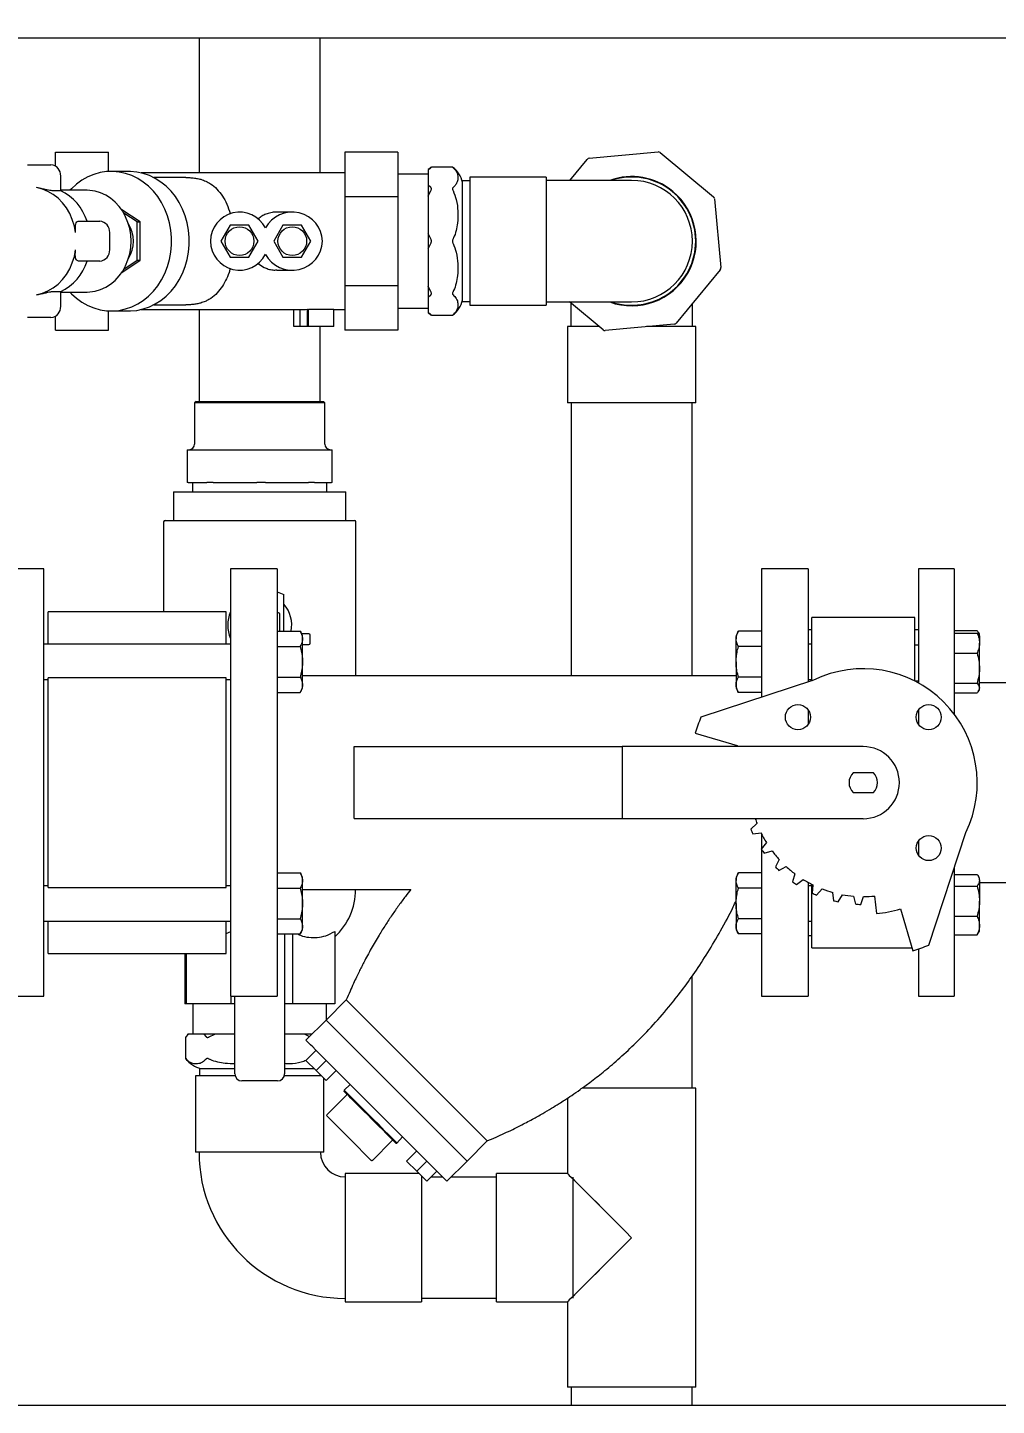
# Model space of a CAD drawing. Extents: x -6836 to 13740, y -142 to 3166.
# Drawn here: x 1508.64 to 1525.23, y 2934.23 to 2957.81 of the extents above; entities that cross this region are included whole.
import ezdxf
from ezdxf import colors
from ezdxf.entities.mleader import LeaderData, LeaderLine
from ezdxf.math import Vec2, Vec3

# ---------------------------------------------------------------- set-up
doc = ezdxf.new("R2010")
doc.units = 0
doc.header["$LTSCALE"] = 18
doc.header["$MEASUREMENT"] = 0
doc.layers.add('G-ANNO-TEXT', color=70, linetype='Continuous', lineweight=0)
doc.layers.add('P-EQMT-N', color=3, linetype='Continuous')
doc.styles.add('Arial', font='arial.ttf')

# ---------------------------------------------------------------- blocks, each defined once
blk = doc.blocks.new('A$C472C50F8')
at = {"linetype": 'Continuous', "lineweight": 0}
for p, q in [((68.363, 53.625), (31.219, 53.625)), ((50.58, 53.625), (50.58, 51.322)), ((52.652, 51.322), (52.652, 53.625)), ((48.118, 51.439), (48.118, 51.674)), ((48.118, 51.674), (49.029, 51.674)), ((49.029, 51.345), (49.029, 51.674)), ((53.982, 51.674), (53.071, 51.674)), ((53.071, 51.674), (53.071, 50.913)), ((53.982, 51.674), (53.982, 50.913)), ((57.255, 51.57), (58.436, 51.68)), ((58.471, 51.669), (59.384, 50.912)), ((47.642, 51.46), (47.895, 51.46)), ((47.895, 51.46), (48.041, 51.46)), ((54.502, 51.373), (54.545, 51.412)), ((54.917, 51.42), (54.556, 51.42)), ((56.923, 51.191), (57.222, 51.552)), ((48.21, 51.015), (48.21, 51.265)), ((49.377, 51.346), (49.075, 51.346)), ((53.071, 51.322), (49.585, 51.322)), ((50.349, 51.241), (49.801, 51.241)), ((54.502, 51.297), (53.982, 51.297)), ((54.502, 51.373), (54.502, 51.108)), ((55.214, 51.184), (55.087, 51.184)), ((55.087, 50.152), (55.087, 51.184)), ((56.52, 51.249), (55.214, 51.249)), ((55.214, 51.249), (55.214, 49.054)), ((56.52, 51.249), (56.52, 49.054)), ((57.983, 51.191), (56.52, 51.191)), ((48.21, 51.015), (48.064, 51.015)), ((48.66, 51.022), (48.21, 51.022)), ((54.545, 51.069), (54.502, 51.108)), ((54.502, 51.108), (54.502, 50.922)), ((54.502, 50.922), (54.545, 51.017)), ((53.982, 50.913), (53.071, 50.913)), ((53.071, 50.913), (53.071, 49.39)), ((53.982, 50.913), (53.982, 49.39)), ((54.502, 50.922), (54.502, 50.283)), ((59.401, 50.879), (59.511, 49.699)), ((48.516, 50.493), (48.733, 50.493)), ((48.733, 50.493), (48.879, 50.493)), ((49.567, 50.48), (49.254, 50.688)), ((49.518, 50.48), (49.288, 50.632)), ((49.518, 49.824), (49.518, 50.48)), ((49.518, 50.48), (49.567, 50.48)), ((49.567, 49.824), (49.567, 50.48)), ((52.173, 50.649), (51.909, 50.649)), ((49.048, 50.005), (49.048, 50.298)), ((51.112, 50.427), (50.953, 50.152)), ((51.43, 50.427), (51.112, 50.427)), ((51.59, 50.152), (51.43, 50.427)), ((52.014, 50.427), (51.855, 50.152)), ((52.332, 50.427), (52.014, 50.427)), ((52.491, 50.152), (52.332, 50.427)), ((54.545, 50.189), (54.502, 50.283)), ((54.502, 50.283), (54.502, 50.02)), ((50.953, 50.152), (51.112, 49.876)), ((51.43, 49.876), (51.59, 50.152)), ((51.855, 50.152), (52.014, 49.876)), ((52.332, 49.876), (52.491, 50.152)), ((54.502, 50.02), (54.545, 50.114)), ((54.502, 50.02), (54.502, 49.381)), ((55.087, 49.12), (55.087, 50.152)), ((48.733, 49.81), (48.516, 49.81)), ((48.879, 49.81), (48.733, 49.81)), ((49.254, 49.615), (49.567, 49.824)), ((49.288, 49.671), (49.518, 49.824)), ((49.518, 49.824), (49.567, 49.824)), ((51.112, 49.876), (51.43, 49.876)), ((52.014, 49.876), (52.332, 49.876)), ((51.909, 49.654), (52.173, 49.654)), ((59.5, 49.663), (58.743, 48.751)), ((48.064, 49.288), (48.21, 49.288)), ((48.21, 49.038), (48.21, 49.288)), ((53.982, 49.39), (53.071, 49.39)), ((53.071, 49.39), (53.071, 48.629)), ((53.982, 49.39), (53.982, 48.629)), ((54.545, 49.287), (54.502, 49.381)), ((54.502, 49.381), (54.502, 49.195)), ((48.21, 49.281), (48.66, 49.281)), ((49.801, 49.062), (50.349, 49.062)), ((54.502, 49.195), (54.545, 49.234)), ((54.502, 49.195), (54.502, 48.93)), ((55.087, 49.12), (55.214, 49.12)), ((55.214, 49.054), (56.52, 49.054)), ((56.52, 49.112), (57.983, 49.112)), ((57.495, 48.634), (56.919, 49.112)), ((56.943, 49.092), (56.943, 48.689)), ((59.023, 48.689), (59.023, 49.088)), ((47.895, 48.843), (47.642, 48.843)), ((48.041, 48.843), (47.895, 48.843)), ((48.118, 48.629), (48.118, 48.864)), ((49.029, 48.629), (49.029, 48.958)), ((49.075, 48.957), (49.377, 48.957)), ((49.585, 48.982), (52.198, 48.982)), ((50.58, 48.982), (50.58, 47.41)), ((52.198, 48.689), (52.198, 48.982)), ((52.307, 48.689), (52.307, 48.983)), ((52.433, 48.689), (52.433, 48.986)), ((52.882, 48.983), (52.452, 48.983)), ((52.452, 48.689), (52.452, 48.983)), ((52.882, 48.689), (52.882, 48.983)), ((52.882, 48.982), (53.071, 48.982)), ((53.982, 49.006), (54.502, 49.006)), ((54.545, 48.891), (54.502, 48.93)), ((54.502, 48.93), (54.502, 48.923)), ((54.556, 48.884), (54.917, 48.884)), ((48.118, 48.629), (49.029, 48.629)), ((52.307, 48.689), (52.198, 48.689)), ((52.433, 48.689), (52.307, 48.689)), ((52.452, 48.689), (52.433, 48.689)), ((52.882, 48.689), (52.452, 48.689)), ((52.652, 47.41), (52.652, 48.689)), ((53.982, 48.629), (53.071, 48.629)), ((56.886, 48.689), (56.886, 47.383)), ((57.429, 48.689), (56.886, 48.689)), ((58.71, 48.734), (57.53, 48.623)), ((59.08, 48.689), (58.235, 48.689)), ((59.08, 47.383), (59.08, 48.689)), ((50.526, 47.41), (50.501, 47.386)), ((50.526, 47.41), (52.707, 47.41)), ((52.731, 47.386), (52.707, 47.41)), ((50.501, 47.386), (50.501, 46.679)), ((52.731, 47.386), (50.501, 47.386)), ((52.731, 46.679), (52.731, 47.386)), ((59.08, 47.383), (56.886, 47.383)), ((56.947, 47.383), (56.947, 42.712)), ((59.019, 42.712), (59.019, 47.383)), ((50.373, 46.581), (50.373, 46.019)), ((50.373, 46.581), (50.389, 46.581)), ((50.389, 46.581), (50.414, 46.581)), ((50.414, 46.581), (50.687, 46.581)), ((50.687, 46.581), (50.711, 46.581)), ((50.711, 46.581), (50.819, 46.581)), ((50.819, 46.581), (50.876, 46.581)), ((50.876, 46.581), (51.51, 46.581)), ((51.51, 46.581), (51.566, 46.581)), ((51.566, 46.581), (51.716, 46.581)), ((51.716, 46.581), (51.771, 46.581)), ((51.771, 46.581), (52.395, 46.581)), ((52.395, 46.581), (52.451, 46.581)), ((52.451, 46.581), (52.554, 46.581)), ((52.554, 46.581), (52.576, 46.581)), ((52.576, 46.581), (52.824, 46.581)), ((52.824, 46.581), (52.846, 46.581)), ((52.846, 46.581), (52.859, 46.581)), ((52.859, 46.019), (52.859, 46.581)), ((50.389, 46.019), (50.373, 46.019)), ((50.389, 46.019), (50.711, 46.019)), ((50.468, 46.019), (50.468, 45.861)), ((50.819, 46.019), (50.711, 46.019)), ((50.819, 46.019), (51.566, 46.019)), ((51.716, 46.019), (51.566, 46.019)), ((51.716, 46.019), (52.451, 46.019)), ((52.554, 46.019), (52.451, 46.019)), ((52.554, 46.019), (52.846, 46.019)), ((52.764, 45.861), (52.764, 46.019)), ((52.859, 46.019), (52.846, 46.019)), ((50.142, 45.861), (50.142, 45.373)), ((50.142, 45.861), (50.146, 45.861)), ((50.146, 45.861), (50.508, 45.861)), ((50.508, 45.861), (50.87, 45.861)), ((50.87, 45.861), (50.891, 45.861)), ((50.891, 45.861), (51.616, 45.861)), ((51.616, 45.861), (52.341, 45.861)), ((52.341, 45.861), (52.362, 45.861)), ((52.362, 45.861), (52.724, 45.861)), ((52.724, 45.861), (53.087, 45.861)), ((53.087, 45.861), (53.09, 45.861)), ((53.09, 45.373), (53.09, 45.861)), ((49.971, 45.349), (49.971, 43.809)), ((49.995, 45.373), (53.237, 45.373)), ((53.261, 42.712), (53.261, 45.349)), ((47.919, 44.541), (47.309, 44.541)), ((47.919, 37.228), (47.919, 44.541)), ((51.916, 44.541), (51.117, 44.541)), ((51.117, 44.541), (51.117, 37.228)), ((51.916, 44.541), (51.916, 37.228)), ((61.003, 44.541), (60.204, 44.541)), ((60.204, 44.541), (60.204, 42.346)), ((61.003, 44.541), (61.003, 42.608)), ((63.504, 44.541), (62.895, 44.541)), ((62.895, 44.541), (62.895, 43.47)), ((63.504, 44.541), (63.504, 43.47)), ((51.916, 44.149), (52.031, 44.102)), ((52.031, 43.475), (52.031, 44.102)), ((51.044, 43.809), (47.992, 43.809)), ((47.992, 43.257), (47.992, 43.809)), ((51.044, 43.257), (51.044, 43.809)), ((51.959, 43.777), (51.916, 43.802)), ((51.959, 43.475), (51.959, 43.777)), ((62.831, 43.71), (61.067, 43.71)), ((61.067, 42.623), (61.067, 43.71)), ((62.831, 42.623), (62.831, 43.71)), ((51.916, 43.475), (52.309, 43.475)), ((52.349, 43.405), (52.309, 43.475)), ((52.458, 43.431), (52.334, 43.431)), ((52.349, 43.344), (52.349, 43.405)), ((52.482, 43.273), (52.482, 43.407)), ((59.811, 43.475), (59.771, 43.405)), ((59.771, 43.405), (59.771, 43.344)), ((60.204, 43.475), (59.811, 43.475)), ((61.067, 43.501), (61.003, 43.501)), ((62.895, 43.501), (62.831, 43.501)), ((62.895, 43.47), (62.895, 42.59)), ((63.504, 43.489), (63.897, 43.489)), ((63.504, 43.47), (63.504, 42.061)), ((63.504, 43.445), (63.897, 43.445)), ((63.937, 43.424), (63.915, 43.461)), ((63.937, 43.386), (63.923, 43.41)), ((63.937, 43.389), (63.937, 43.424)), ((51.117, 43.257), (47.919, 43.257)), ((51.916, 43.214), (52.309, 43.214)), ((52.349, 42.953), (52.349, 43.344)), ((52.349, 43.248), (52.458, 43.248)), ((59.771, 42.953), (59.771, 43.344)), ((60.204, 43.214), (59.811, 43.214)), ((61.067, 43.257), (61.003, 43.257)), ((62.895, 43.238), (62.831, 43.238)), ((63.937, 43.389), (63.937, 43.385)), ((63.937, 43.389), (63.937, 43.386)), ((63.937, 43.386), (63.937, 43.272)), ((63.937, 42.842), (63.937, 43.272)), ((52.349, 42.561), (52.349, 42.953)), ((59.771, 42.953), (59.771, 42.561)), ((63.504, 43.098), (63.897, 43.098)), ((51.916, 42.691), (52.309, 42.691)), ((59.771, 42.712), (52.349, 42.712)), ((60.204, 42.691), (59.811, 42.691)), ((63.937, 42.504), (63.937, 42.842)), ((47.919, 42.648), (47.992, 42.648)), ((51.044, 42.678), (47.992, 42.678)), ((47.992, 39.09), (47.992, 42.678)), ((51.044, 39.09), (51.044, 42.678)), ((51.044, 42.648), (51.117, 42.648)), ((52.309, 42.43), (52.349, 42.5)), ((52.349, 42.5), (52.349, 42.561)), ((61.098, 42.639), (59.169, 42.007)), ((59.771, 42.561), (59.771, 42.5)), ((59.771, 42.5), (59.811, 42.43)), ((61.003, 42.648), (61.067, 42.648)), ((62.831, 42.629), (62.895, 42.629)), ((63.504, 42.587), (63.897, 42.587)), ((63.923, 42.457), (63.937, 42.481)), ((64.592, 42.591), (63.937, 42.591)), ((63.937, 42.481), (63.937, 42.504)), ((51.916, 42.43), (52.309, 42.43)), ((60.204, 42.43), (59.811, 42.43)), ((63.504, 42.422), (63.897, 42.422)), ((61.003, 42.129), (61.003, 41.88)), ((62.895, 42.129), (62.895, 41.88)), ((59.073, 41.73), (59.788, 41.52)), ((59.788, 41.52), (59.783, 41.501)), ((53.231, 40.268), (53.231, 41.501)), ((53.231, 41.501), (57.823, 41.501)), ((57.823, 41.501), (57.823, 40.884)), ((61.949, 41.501), (57.823, 41.501)), ((62.123, 41.055), (61.775, 41.055)), ((57.823, 40.884), (57.823, 40.268)), ((61.775, 40.714), (62.123, 40.714)), ((53.231, 40.268), (57.823, 40.268)), ((57.823, 40.268), (61.949, 40.268)), ((60.129, 40.184), (60.022, 40.09)), ((60.057, 40.011), (60.198, 40.026)), ((60.29, 39.859), (60.203, 39.747)), ((60.204, 40.014), (60.204, 37.228)), ((62.895, 39.889), (62.895, 39.639)), ((63.072, 38.104), (63.703, 40.033)), ((60.251, 39.676), (60.387, 39.717)), ((60.509, 39.57), (60.443, 39.443)), ((60.504, 39.383), (60.63, 39.448)), ((63.504, 39.424), (63.504, 37.228)), ((51.916, 39.338), (52.309, 39.338)), ((52.349, 39.268), (52.309, 39.338)), ((52.349, 39.208), (52.349, 39.268)), ((52.349, 38.816), (52.349, 39.208)), ((59.811, 39.338), (59.771, 39.268)), ((59.771, 39.268), (59.771, 39.208)), ((59.771, 38.816), (59.771, 39.208)), ((60.204, 39.338), (59.811, 39.338)), ((60.777, 39.326), (60.736, 39.189)), ((60.807, 39.141), (60.919, 39.229)), ((61.003, 39.179), (61.003, 37.228)), ((63.504, 39.315), (63.897, 39.315)), ((63.937, 39.25), (63.915, 39.287)), ((63.937, 39.215), (63.937, 39.25)), ((63.937, 39.215), (63.937, 38.856)), ((63.937, 39.178), (64.592, 39.178)), ((47.992, 39.121), (47.919, 39.121)), ((47.992, 39.09), (51.044, 39.09)), ((51.117, 39.121), (51.044, 39.121)), ((51.916, 39.077), (52.309, 39.077)), ((52.349, 39.056), (54.201, 39.056)), ((60.204, 39.077), (59.811, 39.077)), ((61.067, 39.121), (61.003, 39.121)), ((61.067, 38.059), (61.067, 39.145)), ((61.086, 39.136), (61.071, 38.994)), ((61.149, 38.96), (61.243, 39.066)), ((61.424, 39.006), (61.436, 38.864)), ((61.519, 38.845), (61.592, 38.967)), ((61.781, 38.942), (61.818, 38.804)), ((61.904, 38.801), (61.953, 38.934)), ((62.143, 38.944), (62.174, 38.643)), ((63.504, 39.115), (63.897, 39.115)), ((52.349, 38.424), (52.349, 38.816)), ((59.771, 38.816), (59.771, 38.424)), ((62.585, 38.724), (62.795, 38.008)), ((63.937, 38.438), (63.937, 38.856)), ((47.919, 38.511), (51.117, 38.511)), ((47.992, 37.959), (47.992, 38.511)), ((51.044, 37.959), (51.044, 38.511)), ((51.916, 38.555), (52.309, 38.555)), ((60.204, 38.555), (59.811, 38.555)), ((61.003, 38.511), (61.067, 38.511)), ((63.504, 38.597), (63.897, 38.597)), ((51.044, 38.303), (51.123, 38.339)), ((51.916, 38.294), (52.309, 38.294)), ((52.043, 38.294), (52.043, 35.901)), ((52.175, 38.294), (52.175, 37.097)), ((52.309, 38.294), (52.349, 38.364)), ((52.349, 38.364), (52.349, 38.424)), ((52.9, 38.339), (52.9, 37.097)), ((59.771, 38.424), (59.771, 38.364)), ((59.771, 38.364), (59.811, 38.294)), ((60.204, 38.294), (59.811, 38.294)), ((61.003, 38.267), (61.067, 38.267)), ((63.504, 38.279), (63.897, 38.279)), ((63.897, 38.279), (63.915, 38.308)), ((63.915, 38.307), (63.937, 38.345)), ((63.937, 38.345), (63.937, 38.438)), ((61.067, 38.059), (62.78, 38.059)), ((62.895, 38.039), (62.895, 37.228)), ((47.992, 37.959), (51.044, 37.959)), ((50.332, 37.959), (50.332, 37.097)), ((50.359, 37.959), (50.359, 37.097)), ((59.019, 35.656), (59.019, 37.574)), ((47.309, 37.228), (47.919, 37.228)), ((50.359, 37.097), (50.332, 37.097)), ((51.123, 37.097), (50.359, 37.097)), ((50.471, 37.097), (50.471, 36.577)), ((51.117, 37.228), (51.916, 37.228)), ((51.123, 37.228), (51.123, 37.097)), ((51.19, 37.097), (51.123, 37.097)), ((51.19, 35.901), (51.19, 37.228)), ((52.175, 37.097), (52.043, 37.097)), ((52.9, 37.097), (52.175, 37.097)), ((52.752, 36.821), (53.097, 37.165)), ((52.762, 36.83), (52.762, 37.097)), ((60.204, 37.228), (61.003, 37.228)), ((62.895, 37.228), (63.504, 37.228)), ((52.408, 36.476), (52.752, 36.821)), ((55.248, 35.014), (53.359, 36.903)), ((53.359, 36.903), (55.248, 35.014)), ((50.356, 36.535), (50.395, 36.577)), ((50.395, 36.577), (50.388, 36.577)), ((50.659, 36.577), (50.395, 36.577)), ((50.659, 36.577), (50.698, 36.535)), ((50.846, 36.577), (50.659, 36.577)), ((50.751, 36.535), (50.846, 36.577)), ((51.19, 36.577), (50.846, 36.577)), ((52.387, 36.577), (52.043, 36.577)), ((52.387, 36.577), (52.471, 36.539)), ((52.509, 36.577), (52.387, 36.577)), ((54.903, 34.67), (53.014, 36.559)), ((54.903, 34.67), (53.014, 36.559)), ((50.348, 36.524), (50.348, 36.162)), ((52.408, 36.131), (52.58, 36.304)), ((52.58, 35.959), (52.408, 36.131)), ((52.58, 35.959), (52.752, 36.131)), ((54.559, 34.325), (52.67, 36.214)), ((50.519, 35.865), (50.519, 34.559)), ((51.195, 35.865), (50.519, 35.865)), ((50.584, 35.992), (50.584, 35.865)), ((50.584, 35.992), (51.19, 35.992)), ((52.673, 35.865), (52.037, 35.865)), ((52.043, 35.992), (52.547, 35.992)), ((52.752, 35.787), (52.58, 35.959)), ((52.648, 35.865), (52.648, 35.891)), ((52.752, 35.787), (52.925, 35.959)), ((51.921, 35.779), (51.311, 35.779)), ((52.714, 34.559), (52.714, 35.825)), ((53.061, 35.622), (53.06, 35.602)), ((53.167, 35.717), (53.061, 35.622)), ((57.983, 35.656), (57.134, 35.656)), ((59.08, 35.656), (57.983, 35.656)), ((59.08, 30.537), (59.08, 35.656)), ((53.103, 35.538), (52.765, 35.201)), ((56.886, 35.485), (56.886, 34.194)), ((53.163, 34.782), (52.765, 35.18)), ((53.524, 34.42), (53.163, 34.782)), ((53.545, 34.42), (53.883, 34.758)), ((53.947, 34.715), (53.966, 34.716)), ((53.966, 34.716), (54.061, 34.822)), ((55.165, 34.408), (55.51, 34.752)), ((52.714, 34.559), (50.519, 34.559)), ((54.131, 34.408), (54.303, 34.58)), ((54.303, 34.235), (54.131, 34.408)), ((54.303, 34.235), (54.476, 34.408)), ((54.476, 34.063), (54.303, 34.235)), ((54.476, 34.063), (54.648, 34.235)), ((54.821, 34.063), (55.165, 34.408)), ((54.345, 34.194), (53.079, 34.194)), ((53.079, 34.194), (53.079, 31.999)), ((54.385, 34.154), (54.385, 31.999)), ((54.406, 34.132), (54.385, 34.132)), ((54.751, 34.132), (54.545, 34.132)), ((55.672, 34.132), (54.89, 34.132)), ((56.886, 34.194), (55.672, 34.194)), ((55.672, 31.999), (55.672, 34.194)), ((56.947, 34.132), (56.943, 34.136)), ((56.979, 34.132), (56.979, 33.829)), ((56.979, 33.829), (56.979, 32.061)), ((53.079, 31.999), (54.385, 31.999)), ((54.385, 32.061), (55.672, 32.061)), ((55.672, 31.999), (56.886, 31.999)), ((56.886, 31.999), (56.886, 30.537)), ((56.943, 32.057), (56.947, 32.061)), ((57.983, 30.537), (56.886, 30.537)), ((56.947, 30.537), (56.947, 30.225)), ((59.08, 30.537), (57.983, 30.537)), ((59.019, 30.225), (59.019, 30.537)), ((67.275, 30.225), (8.288, 30.225))]:
    blk.add_line(p, q, dxfattribs=at)
at = {"linetype": 'Continuous', "lineweight": 0, "flags": 128}
for points in [[(48.366, 49.281), (48.394, 49.253), (48.48, 49.174), (48.573, 49.107), (48.672, 49.051), (48.776, 49.008), (48.883, 48.978), (48.992, 48.961), (49.102, 48.958), (49.212, 48.968), (49.32, 48.991), (49.426, 49.028), (49.527, 49.078), (49.623, 49.139), (49.713, 49.212), (49.796, 49.296), (49.871, 49.389), (49.937, 49.491), (49.993, 49.601), (50.038, 49.717), (50.073, 49.837), (50.096, 49.962), (50.108, 50.088), (50.108, 50.215), (50.096, 50.342), (50.073, 50.466), (50.038, 50.587), (49.993, 50.702), (49.937, 50.812), (49.871, 50.914), (49.796, 51.007), (49.713, 51.091), (49.623, 51.164), (49.527, 51.226), (49.426, 51.275), (49.32, 51.312), (49.212, 51.335), (49.102, 51.346), (48.992, 51.342), (48.883, 51.325), (48.776, 51.295), (48.672, 51.252), (48.573, 51.196), (48.48, 51.129), (48.394, 51.05), (48.366, 51.022)], [(49.377, 48.957), (49.404, 48.958), (49.514, 48.968), (49.622, 48.991), (49.728, 49.028), (49.829, 49.078), (49.926, 49.139), (50.016, 49.212), (50.099, 49.296), (50.173, 49.389), (50.239, 49.491), (50.295, 49.601), (50.34, 49.717), (50.375, 49.837), (50.398, 49.962), (50.41, 50.088), (50.41, 50.215), (50.398, 50.342), (50.375, 50.466), (50.34, 50.587), (50.295, 50.702), (50.239, 50.812), (50.173, 50.914), (50.099, 51.007), (50.016, 51.091), (49.926, 51.164), (49.829, 51.226), (49.728, 51.275), (49.622, 51.312), (49.514, 51.335), (49.404, 51.346), (49.377, 51.346)], [(48.465, 50.298), (48.443, 50.411), (48.408, 50.521), (48.363, 50.625), (48.306, 50.721), (48.239, 50.808), (48.164, 50.885), (48.08, 50.951), (47.99, 51.004), (47.896, 51.043), (47.797, 51.069)], [(48.66, 49.281), (48.708, 49.283), (48.801, 49.297), (48.893, 49.324), (48.981, 49.364), (49.064, 49.417), (49.141, 49.481), (49.21, 49.556), (49.27, 49.64), (49.321, 49.732), (49.361, 49.831), (49.39, 49.935), (49.408, 50.043), (49.414, 50.152), (49.408, 50.261), (49.39, 50.368), (49.361, 50.472), (49.321, 50.571), (49.27, 50.663), (49.21, 50.747), (49.141, 50.822), (49.064, 50.886), (48.981, 50.939), (48.893, 50.979), (48.801, 51.006), (48.708, 51.02), (48.66, 51.022)], [(47.797, 49.235), (47.896, 49.26), (47.99, 49.3), (48.08, 49.353), (48.164, 49.418), (48.239, 49.495), (48.306, 49.582), (48.363, 49.679), (48.408, 49.782), (48.443, 49.892), (48.465, 50.005)], [(53.359, 36.903), (53.308, 36.955), (53.259, 37.004), (53.213, 37.049), (53.174, 37.089), (53.141, 37.121), (53.117, 37.146), (53.102, 37.16), (53.097, 37.165)], [(53.097, 37.165), (53.102, 37.16), (53.117, 37.146), (53.141, 37.121), (53.174, 37.089), (53.213, 37.049), (53.259, 37.004), (53.308, 36.955), (53.359, 36.903)], [(53.097, 37.165), (53.097, 37.165)], [(53.014, 36.559), (52.963, 36.61), (52.914, 36.659), (52.869, 36.704), (52.829, 36.744), (52.796, 36.777), (52.772, 36.801), (52.757, 36.816), (52.752, 36.821)], [(53.014, 36.559), (52.963, 36.61), (52.914, 36.659), (52.869, 36.704), (52.829, 36.744), (52.796, 36.777), (52.772, 36.801), (52.757, 36.816), (52.752, 36.821)], [(52.67, 36.214), (52.618, 36.265), (52.569, 36.314), (52.524, 36.36), (52.484, 36.399), (52.452, 36.432), (52.427, 36.456), (52.413, 36.471), (52.408, 36.476)], [(53.061, 35.622), (53.063, 35.619), (53.075, 35.608), (53.095, 35.587), (53.125, 35.557), (53.163, 35.519), (53.209, 35.473), (53.261, 35.421), (53.318, 35.364), (53.38, 35.302), (53.444, 35.238), (53.51, 35.172), (53.576, 35.106), (53.641, 35.042), (53.703, 34.98), (53.76, 34.922), (53.813, 34.869), (53.859, 34.823), (53.898, 34.784), (53.929, 34.753), (53.951, 34.732), (53.963, 34.719), (53.966, 34.716)], [(53.532, 35.129), (53.466, 35.196), (53.4, 35.261), (53.337, 35.324), (53.278, 35.384), (53.223, 35.438), (53.175, 35.486), (53.134, 35.527), (53.102, 35.56), (53.078, 35.583), (53.064, 35.598), (53.06, 35.602)], [(53.947, 34.715), (53.947, 34.715), (53.941, 34.721), (53.926, 34.736), (53.901, 34.761), (53.867, 34.794), (53.825, 34.836), (53.776, 34.885), (53.721, 34.94), (53.661, 35), (53.598, 35.064), (53.532, 35.129)], [(55.51, 34.752), (55.505, 34.758), (55.49, 34.772), (55.466, 34.797), (55.433, 34.829), (55.394, 34.869), (55.348, 34.914), (55.299, 34.963), (55.248, 35.014)], [(55.248, 35.014), (55.299, 34.963), (55.348, 34.914), (55.394, 34.869), (55.433, 34.829), (55.466, 34.797), (55.49, 34.772), (55.505, 34.758), (55.51, 34.752)], [(55.165, 34.408), (55.16, 34.413), (55.145, 34.428), (55.121, 34.452), (55.089, 34.484), (55.049, 34.524), (55.004, 34.569), (54.954, 34.619), (54.903, 34.67)], [(55.165, 34.408), (55.16, 34.413), (55.145, 34.428), (55.121, 34.452), (55.089, 34.484), (55.049, 34.524), (55.004, 34.569), (54.954, 34.619), (54.903, 34.67)], [(55.51, 34.752), (55.51, 34.752)], [(54.821, 34.063), (54.816, 34.068), (54.801, 34.083), (54.776, 34.107), (54.744, 34.14), (54.704, 34.179), (54.659, 34.225), (54.61, 34.274), (54.559, 34.325)], [(56.886, 34.194), (56.887, 34.193), (56.897, 34.183), (56.916, 34.163), (56.946, 34.133), (56.985, 34.095), (57.033, 34.047), (57.089, 33.99), (57.154, 33.926), (57.226, 33.854), (57.305, 33.775), (57.39, 33.69), (57.48, 33.599), (57.575, 33.504), (57.674, 33.406), (57.775, 33.304), (57.879, 33.201), (57.983, 33.096)], [(57.983, 33.096), (57.881, 33.198), (57.78, 33.299), (57.681, 33.398), (57.585, 33.494), (57.493, 33.587), (57.405, 33.674), (57.323, 33.756), (57.248, 33.832), (57.179, 33.9), (57.118, 33.961), (57.066, 34.014), (57.022, 34.057), (56.988, 34.092), (56.979, 34.101)], [(57.983, 33.096), (57.879, 32.992), (57.775, 32.889), (57.674, 32.787), (57.575, 32.689), (57.48, 32.594), (57.39, 32.503), (57.305, 32.418), (57.226, 32.339), (57.154, 32.267), (57.089, 32.203), (57.033, 32.146), (56.985, 32.098), (56.946, 32.059), (56.916, 32.03), (56.897, 32.01), (56.887, 32), (56.886, 31.999)], [(56.979, 32.092), (56.988, 32.101), (57.022, 32.136), (57.066, 32.179), (57.118, 32.232), (57.179, 32.293), (57.248, 32.361), (57.323, 32.437), (57.405, 32.519), (57.493, 32.606), (57.585, 32.699), (57.681, 32.795), (57.78, 32.894), (57.881, 32.995), (57.983, 33.096)]]:
    blk.add_lwpolyline(points, dxfattribs=at)
at = {"linetype": 'Continuous', "lineweight": 0}
for centre, radius in [((51.271, 50.152), 0.246), ((52.173, 50.152), 0.246), ((60.829, 42.005), 0.214), ((63.069, 42.005), 0.214), ((63.069, 39.764), 0.214)]:
    blk.add_circle(centre, radius, dxfattribs=at)
for centre, radius, start, end in [((58.44, 51.631), 0.0487, 50.3287, 95.3287), ((48.027, 51.278), 0.183, 356.1882, 85.5979), ((54.717, 51.145), 0.319, 120.317, 132.3105), ((54.664, 51.068), 0.433, 12.1719, 54.1898), ((57.26, 51.521), 0.0488, 95.3287, 140.3287), ((57.983, 50.152), 1.106, 50.3287, 109.8683), ((57.983, 50.152), 1.097, 0, 108.634), ((57.983, 50.152), 1.04, 270, 90), ((57.983, 50.152), 1.04, 0, 90), ((47.827, 50.227), 0.876, 17.6709, 64.116), ((57.983, 50.152), 1.106, 250.1317, 50.3287), ((59.352, 50.875), 0.0488, 5.3287, 50.3287), ((48.865, 50.31), 0.183, 356.1894, 85.5973), ((51.271, 50.152), 0.497, 26.9815, 333.0185), ((48.9, 50.152), 0.555, 327.4685, 32.5315), ((48.865, 49.993), 0.183, 274.4027, 3.8106), ((57.983, 50.152), 1.097, 251.366, 0), ((57.983, 50.152), 1.04, 270, 0), ((47.827, 50.076), 0.876, 295.884, 342.3291), ((59.463, 49.694), 0.0487, 320.3287, 5.3287), ((54.664, 49.235), 0.433, 305.8065, 347.8281), ((48.027, 49.026), 0.183, 274.4021, 3.8118), ((54.717, 49.159), 0.319, 227.6895, 239.667), ((57.526, 48.672), 0.0488, 230.3287, 275.3287), ((58.706, 48.782), 0.0488, 275.3287, 320.3287), ((50.404, 46.679), 0.0975, 270, 0), ((52.829, 46.679), 0.0975, 180, 270), ((49.995, 45.349), 0.0244, 90, 180), ((53.237, 45.349), 0.0244, 0, 90), ((51.616, 43.579), 0.548, 349.0311, 40.9261), ((51.616, 43.579), 0.548, 155.5853, 204.4147), ((52.458, 43.407), 0.0244, 0, 90), ((52.458, 43.273), 0.0244, 270, 0), ((61.949, 40.884), 1.95, 334.1133, 115.8867), ((61.949, 40.884), 2.998, 158, 163.61), ((61.949, 40.884), 0.617, 270, 90), ((61.949, 40.884), 0.244, 135.573, 224.427), ((61.949, 40.884), 0.244, 315.573, 44.427), ((61.949, 40.884), 1.95, 198.4363, 201.0607), ((61.949, 40.884), 2.084, 202.41, 204.764), ((61.949, 40.884), 1.95, 206.1133, 211.7274), ((61.949, 40.884), 2.084, 213.0767, 215.4307), ((61.949, 40.884), 1.95, 216.78, 222.394), ((61.949, 40.884), 2.084, 223.7433, 226.0974), ((61.949, 40.884), 1.95, 227.4467, 233.0607), ((61.949, 40.884), 2.084, 234.41, 236.764), ((61.949, 40.884), 1.95, 238.1133, 243.7274), ((52.166, 39.047), 1.088, 312.4392, 0.4656), ((61.949, 40.884), 2.084, 245.0767, 247.4307), ((61.949, 40.884), 1.95, 248.78, 254.394), ((61.949, 40.884), 1.95, 259.4467, 265.0607), ((61.949, 40.884), 1.95, 270.1133, 275.7233), ((61.949, 40.884), 2.084, 255.7433, 258.0974), ((61.949, 40.884), 2.084, 266.41, 268.764), ((61.949, 40.884), 2.252, 275.7233, 286.39), ((61.949, 40.884), 2.998, 286.39, 292), ((50.623, 36.363), 0.319, 137.6895, 149.667), ((50.7, 36.415), 0.433, 215.8065, 257.8281), ((51.311, 35.901), 0.122, 180, 270), ((51.921, 35.901), 0.122, 270, 0), ((53.092, 35.549), 0.0146, 315.0001, 45.0001), ((52.775, 35.19), 0.0146, 135.0001, 225.0001), ((53.893, 34.748), 0.0146, 45.0001, 135.0001), ((53.079, 34.559), 2.502, 180, 270), ((53.079, 34.559), 0.423, 180, 270), ((53.535, 34.431), 0.0146, 225.0001, 315.0001)]:
    blk.add_arc(centre, radius, start, end, dxfattribs=at)
for centre, major_axis, ratio, start_param, end_param in [((52.173, 50.152), (-0.515, 0), 0.965926, 0.470916, 5.812269), ((52.198, 50.152), (2.619, 0), 0.446775, 4.712389, 4.754068), ((52.187, 50.152), (2.879, 0), 0.406435, 4.754068, 4.798145), ((52.474, 50.152), (0, 1.17), 0.406435, 3.055836, 3.094524)]:
    blk.add_ellipse(centre, major_axis=major_axis, ratio=ratio, start_param=start_param, end_param=end_param, dxfattribs=at)
for points, knots in [([(54.545, 51.412), (54.548, 51.414), (54.554, 51.418), (54.555, 51.419), (54.556, 51.419)], [0, 0, 0, 0, 0.514875, 1, 1, 1, 1]), ([(54.917, 51.419), (54.917, 51.419), (54.916, 51.42), (54.92, 51.417), (54.924, 51.413), (54.926, 51.412)], [0, 0, 0, 0, 0.138457, 0.658349, 1, 1, 1, 1]), ([(54.926, 51.412), (54.946, 51.391), (54.992, 51.344), (55.012, 51.266), (55.007, 51.192), (54.981, 51.128), (54.951, 51.091), (54.929, 51.072), (54.926, 51.069)], [0, 0, 0, 0, 0.190507, 0.427781, 0.665372, 0.821517, 0.977224, 1, 1, 1, 1]), ([(50.349, 51.241), (50.359, 51.241), (50.396, 51.241), (50.459, 51.237), (50.536, 51.228), (50.616, 51.209), (50.697, 51.179), (50.79, 51.127), (50.886, 51.046), (50.978, 50.929), (51.056, 50.788), (51.093, 50.678), (51.112, 50.623)], [0, 0, 0, 0, 0.023125, 0.087411, 0.150224, 0.215144, 0.304156, 0.395476, 0.544192, 0.697039, 0.846331, 1, 1, 1, 1]), ([(48.064, 51.015), (48.051, 51.016), (48.027, 51.018), (47.972, 51.029), (47.91, 51.044), (47.848, 51.059), (47.813, 51.066), (47.797, 51.069)], [0, 0, 0, 0, 0.20185, 0.403402, 0.612818, 0.833463, 1, 1, 1, 1]), ([(54.545, 51.017), (54.548, 51.022), (54.554, 51.033), (54.557, 51.049), (54.553, 51.062), (54.548, 51.067), (54.545, 51.069)], [0, 0, 0, 0, 0.257487, 0.517228, 0.748439, 1, 1, 1, 1]), ([(54.926, 51.069), (54.923, 51.066), (54.917, 51.06), (54.916, 51.045), (54.92, 51.03), (54.924, 51.02), (54.926, 51.017)], [0, 0, 0, 0, 0.283362, 0.568574, 0.828903, 1, 1, 1, 1]), ([(54.926, 51.017), (54.946, 50.966), (54.992, 50.852), (55.012, 50.664), (55.007, 50.485), (54.981, 50.332), (54.951, 50.241), (54.929, 50.195), (54.926, 50.189)], [0, 0, 0, 0, 0.190506, 0.42778, 0.665372, 0.821516, 0.977225, 1, 1, 1, 1]), ([(48.465, 50.298), (48.462, 50.32), (48.458, 50.365), (48.461, 50.423), (48.473, 50.468), (48.493, 50.49), (48.51, 50.492), (48.516, 50.493)], [0, 0, 0, 0, 0.217511, 0.434809, 0.656992, 0.876014, 1, 1, 1, 1]), ([(51.909, 50.648), (51.903, 50.648), (51.869, 50.651), (51.805, 50.64), (51.724, 50.617), (51.652, 50.581), (51.611, 50.55), (51.591, 50.533), (51.591, 50.533)], [0, 0, 0, 0, 0.049276, 0.294956, 0.549635, 0.769381, 0.995309, 1, 1, 1, 1]), ([(48.516, 49.81), (48.506, 49.812), (48.487, 49.816), (48.468, 49.847), (48.459, 49.893), (48.458, 49.949), (48.463, 49.988), (48.465, 50.005)], [0, 0, 0, 0, 0.201849, 0.403402, 0.612818, 0.833465, 1, 1, 1, 1]), ([(54.545, 50.114), (54.548, 50.12), (54.554, 50.132), (54.557, 50.152), (54.553, 50.172), (54.548, 50.183), (54.545, 50.189)], [0, 0, 0, 0, 0.257484, 0.517222, 0.748445, 1, 1, 1, 1]), ([(54.926, 50.189), (54.923, 50.182), (54.917, 50.169), (54.916, 50.147), (54.92, 50.128), (54.924, 50.118), (54.926, 50.114)], [0, 0, 0, 0, 0.283354, 0.568576, 0.82893, 1, 1, 1, 1]), ([(54.926, 50.114), (54.946, 50.064), (54.991, 49.951), (55.011, 49.762), (55.007, 49.584), (54.981, 49.43), (54.952, 49.339), (54.929, 49.293), (54.926, 49.287)], [0, 0, 0, 0, 0.190534, 0.424928, 0.665355, 0.819774, 0.977219, 1, 1, 1, 1]), ([(51.591, 49.77), (51.623, 49.746), (51.675, 49.706), (51.763, 49.674), (51.837, 49.655), (51.887, 49.658), (51.909, 49.66)], [0, 0, 0, 0, 0.348753, 0.576116, 0.810672, 1, 1, 1, 1]), ([(51.112, 49.681), (51.105, 49.658), (51.082, 49.586), (51.033, 49.472), (50.958, 49.346), (50.865, 49.236), (50.77, 49.163), (50.681, 49.118), (50.613, 49.094), (50.541, 49.077), (50.469, 49.067), (50.404, 49.062), (50.364, 49.063), (50.349, 49.063)], [0, 0, 0, 0, 0.060773, 0.196218, 0.334909, 0.484286, 0.637769, 0.710709, 0.784792, 0.844495, 0.905827, 0.96559, 1, 1, 1, 1]), ([(47.797, 49.235), (47.818, 49.239), (47.858, 49.247), (47.926, 49.263), (47.99, 49.278), (48.037, 49.287), (48.057, 49.288), (48.064, 49.288)], [0, 0, 0, 0, 0.217516, 0.434814, 0.656994, 0.876014, 1, 1, 1, 1]), ([(54.545, 49.234), (54.548, 49.237), (54.554, 49.242), (54.557, 49.255), (54.553, 49.271), (54.548, 49.281), (54.545, 49.287)], [0, 0, 0, 0, 0.257492, 0.517222, 0.748445, 1, 1, 1, 1]), ([(54.926, 49.287), (54.923, 49.28), (54.917, 49.268), (54.916, 49.251), (54.92, 49.24), (54.924, 49.236), (54.926, 49.234)], [0, 0, 0, 0, 0.283353, 0.568577, 0.82892, 1, 1, 1, 1]), ([(54.926, 49.234), (54.946, 49.213), (54.992, 49.166), (55.012, 49.088), (55.007, 49.014), (54.981, 48.95), (54.951, 48.913), (54.929, 48.894), (54.926, 48.891)], [0, 0, 0, 0, 0.190508, 0.427782, 0.665372, 0.821517, 0.977224, 1, 1, 1, 1]), ([(54.556, 48.884), (54.556, 48.884), (54.557, 48.883), (54.553, 48.886), (54.548, 48.889), (54.545, 48.891)], [0, 0, 0, 0, 0.035483, 0.497416, 1, 1, 1, 1]), ([(54.926, 48.891), (54.923, 48.889), (54.918, 48.885), (54.917, 48.884), (54.917, 48.884)], [0, 0, 0, 0, 0.567417, 1, 1, 1, 1]), ([(52.309, 43.475), (52.32, 43.454), (52.343, 43.411), (52.347, 43.367), (52.349, 43.344)], [0, 0, 0, 0, 0.495459, 1, 1, 1, 1]), ([(59.771, 43.344), (59.771, 43.347), (59.771, 43.371), (59.78, 43.415), (59.801, 43.455), (59.811, 43.475)], [0, 0, 0, 0, 0.070096, 0.530787, 1, 1, 1, 1]), ([(63.897, 43.489), (63.901, 43.483), (63.915, 43.463), (63.933, 43.43), (63.936, 43.403), (63.937, 43.389)], [0, 0, 0, 0, 0.19791, 0.596243, 1, 1, 1, 1]), ([(63.897, 43.445), (63.908, 43.417), (63.931, 43.36), (63.935, 43.301), (63.937, 43.272)], [0, 0, 0, 0, 0.495454, 1, 1, 1, 1]), ([(63.923, 43.41), (63.922, 43.411), (63.917, 43.423), (63.906, 43.435), (63.897, 43.445)], [0, 0, 0, 0, 0.0994474, 1, 1, 1, 1]), ([(52.349, 43.344), (52.349, 43.341), (52.349, 43.318), (52.34, 43.274), (52.319, 43.234), (52.309, 43.214)], [0, 0, 0, 0, 0.070101, 0.530791, 1, 1, 1, 1]), ([(52.309, 43.214), (52.317, 43.181), (52.335, 43.114), (52.347, 43.026), (52.349, 42.972), (52.349, 42.953)], [0, 0, 0, 0, 0.387304, 0.778425, 1, 1, 1, 1]), ([(59.811, 43.214), (59.8, 43.235), (59.777, 43.278), (59.773, 43.322), (59.771, 43.344)], [0, 0, 0, 0, 0.495457, 1, 1, 1, 1]), ([(59.771, 42.953), (59.771, 42.972), (59.773, 43.026), (59.785, 43.114), (59.802, 43.18), (59.811, 43.214)], [0, 0, 0, 0, 0.221574, 0.608509, 1, 1, 1, 1]), ([(63.937, 43.272), (63.937, 43.268), (63.937, 43.237), (63.928, 43.178), (63.907, 43.125), (63.897, 43.098)], [0, 0, 0, 0, 0.0700993, 0.530792, 1, 1, 1, 1]), ([(52.349, 42.953), (52.348, 42.917), (52.345, 42.846), (52.327, 42.759), (52.313, 42.708), (52.309, 42.691)], [0, 0, 0, 0, 0.397958, 0.802091, 1, 1, 1, 1]), ([(59.811, 42.691), (59.807, 42.708), (59.793, 42.759), (59.775, 42.846), (59.772, 42.917), (59.771, 42.953)], [0, 0, 0, 0, 0.197909, 0.596246, 1, 1, 1, 1]), ([(63.897, 43.098), (63.908, 43.057), (63.931, 42.973), (63.935, 42.886), (63.937, 42.842)], [0, 0, 0, 0, 0.495455, 1, 1, 1, 1]), ([(52.309, 42.691), (52.32, 42.67), (52.343, 42.627), (52.347, 42.583), (52.349, 42.561)], [0, 0, 0, 0, 0.495455, 1, 1, 1, 1]), ([(59.771, 42.561), (59.771, 42.564), (59.771, 42.587), (59.78, 42.631), (59.801, 42.671), (59.811, 42.691)], [0, 0, 0, 0, 0.070097, 0.530788, 1, 1, 1, 1]), ([(63.937, 42.842), (63.937, 42.836), (63.937, 42.79), (63.928, 42.704), (63.907, 42.626), (63.897, 42.587)], [0, 0, 0, 0, 0.070096, 0.530789, 1, 1, 1, 1]), ([(52.349, 42.561), (52.349, 42.558), (52.349, 42.534), (52.34, 42.49), (52.319, 42.45), (52.309, 42.43)], [0, 0, 0, 0, 0.0701, 0.530786, 1, 1, 1, 1]), ([(59.811, 42.43), (59.8, 42.451), (59.777, 42.494), (59.773, 42.538), (59.771, 42.561)], [0, 0, 0, 0, 0.495457, 1, 1, 1, 1]), ([(63.897, 42.587), (63.905, 42.576), (63.923, 42.555), (63.935, 42.528), (63.937, 42.51), (63.937, 42.504)], [0, 0, 0, 0, 0.387298, 0.778424, 1, 1, 1, 1]), ([(63.937, 42.504), (63.936, 42.493), (63.933, 42.471), (63.915, 42.443), (63.901, 42.427), (63.897, 42.422)], [0, 0, 0, 0, 0.397959, 0.8020892, 1, 1, 1, 1]), ([(52.309, 39.338), (52.32, 39.317), (52.343, 39.274), (52.347, 39.23), (52.349, 39.208)], [0, 0, 0, 0, 0.495457, 1, 1, 1, 1]), ([(52.349, 39.208), (52.349, 39.205), (52.349, 39.181), (52.34, 39.137), (52.319, 39.097), (52.309, 39.077)], [0, 0, 0, 0, 0.070097, 0.530789, 1, 1, 1, 1]), ([(59.771, 39.208), (59.771, 39.211), (59.771, 39.234), (59.78, 39.279), (59.801, 39.318), (59.811, 39.338)], [0, 0, 0, 0, 0.0701, 0.530789, 1, 1, 1, 1]), ([(59.811, 39.077), (59.8, 39.098), (59.777, 39.141), (59.773, 39.185), (59.771, 39.208)], [0, 0, 0, 0, 0.495455, 1, 1, 1, 1]), ([(63.897, 39.315), (63.901, 39.309), (63.915, 39.289), (63.933, 39.256), (63.936, 39.229), (63.937, 39.215)], [0, 0, 0, 0, 0.19791, 0.596243, 1, 1, 1, 1]), ([(63.937, 39.215), (63.937, 39.208), (63.935, 39.187), (63.923, 39.153), (63.905, 39.128), (63.897, 39.115)], [0, 0, 0, 0, 0.221575, 0.608509, 1, 1, 1, 1]), ([(52.309, 39.077), (52.317, 39.044), (52.335, 38.978), (52.347, 38.89), (52.349, 38.836), (52.349, 38.816)], [0, 0, 0, 0, 0.3873009, 0.7784183, 1, 1, 1, 1]), ([(54.201, 39.056), (54.17, 39.017), (54.1, 38.927), (53.994, 38.782), (53.88, 38.619), (53.769, 38.45), (53.649, 38.259), (53.524, 38.045), (53.425, 37.861), (53.357, 37.728), (53.314, 37.644), (53.268, 37.547), (53.216, 37.437), (53.158, 37.307), (53.118, 37.215), (53.097, 37.165)], [0, 0, 0, 0, 0.065989, 0.151341, 0.238683, 0.328176, 0.419912, 0.537664, 0.656576, 0.696349, 0.736198, 0.781319, 0.83962, 0.91247, 1, 1, 1, 1]), ([(59.771, 38.816), (59.771, 38.836), (59.773, 38.889), (59.785, 38.977), (59.802, 39.044), (59.811, 39.077)], [0, 0, 0, 0, 0.221581, 0.608512, 1, 1, 1, 1]), ([(63.897, 39.115), (63.908, 39.073), (63.931, 38.988), (63.935, 38.9), (63.937, 38.856)], [0, 0, 0, 0, 0.495454, 1, 1, 1, 1]), ([(52.349, 38.816), (52.348, 38.781), (52.345, 38.71), (52.327, 38.623), (52.313, 38.572), (52.309, 38.555)], [0, 0, 0, 0, 0.397953, 0.802089, 1, 1, 1, 1]), ([(55.51, 34.752), (55.56, 34.774), (55.656, 34.815), (55.802, 34.881), (55.943, 34.947), (56.104, 35.028), (56.277, 35.118), (56.454, 35.217), (56.606, 35.307), (56.73, 35.384), (56.845, 35.457), (56.966, 35.537), (57.109, 35.637), (57.29, 35.769), (57.507, 35.938), (57.76, 36.152), (58.035, 36.407), (58.328, 36.706), (58.599, 37.016), (58.847, 37.331), (59.071, 37.641), (59.293, 37.981), (59.512, 38.355), (59.673, 38.652), (59.754, 38.827), (59.771, 38.863)], [0, 0, 0, 0, 0.032201, 0.061411, 0.087913, 0.112342, 0.150054, 0.183231, 0.211991, 0.236432, 0.255153, 0.278783, 0.307406, 0.340956, 0.388139, 0.442384, 0.50365, 0.571957, 0.647421, 0.705847, 0.768195, 0.834647, 0.905426, 0.980798, 1, 1, 1, 1]), ([(59.811, 38.555), (59.807, 38.572), (59.793, 38.622), (59.775, 38.709), (59.772, 38.78), (59.771, 38.816)], [0, 0, 0, 0, 0.197911, 0.596242, 1, 1, 1, 1]), ([(63.937, 38.856), (63.937, 38.85), (63.937, 38.803), (63.928, 38.716), (63.907, 38.637), (63.897, 38.597)], [0, 0, 0, 0, 0.070099, 0.53079, 1, 1, 1, 1]), ([(52.309, 38.555), (52.32, 38.534), (52.343, 38.491), (52.347, 38.447), (52.349, 38.424)], [0, 0, 0, 0, 0.495459, 1, 1, 1, 1]), ([(59.771, 38.424), (59.771, 38.427), (59.771, 38.451), (59.78, 38.495), (59.801, 38.535), (59.811, 38.555)], [0, 0, 0, 0, 0.070097, 0.530788, 1, 1, 1, 1]), ([(63.897, 38.597), (63.908, 38.571), (63.931, 38.519), (63.935, 38.465), (63.937, 38.438)], [0, 0, 0, 0, 0.495455, 1, 1, 1, 1]), ([(52.267, 38.294), (52.282, 38.286), (52.343, 38.254), (52.457, 38.233), (52.603, 38.23), (52.753, 38.259), (52.85, 38.311), (52.9, 38.339)], [0, 0, 0, 0, 0.073526, 0.302628, 0.523987, 0.750344, 1, 1, 1, 1]), ([(52.349, 38.424), (52.349, 38.421), (52.349, 38.398), (52.34, 38.353), (52.319, 38.314), (52.309, 38.294)], [0, 0, 0, 0, 0.0701, 0.53079, 1, 1, 1, 1]), ([(59.811, 38.294), (59.8, 38.315), (59.777, 38.358), (59.773, 38.402), (59.771, 38.424)], [0, 0, 0, 0, 0.495457, 1, 1, 1, 1]), ([(63.937, 38.438), (63.937, 38.434), (63.937, 38.406), (63.928, 38.352), (63.907, 38.304), (63.897, 38.279)], [0, 0, 0, 0, 0.070097, 0.53079, 1, 1, 1, 1]), ([(50.348, 36.524), (50.348, 36.524), (50.348, 36.523), (50.35, 36.526), (50.354, 36.532), (50.356, 36.535)], [0, 0, 0, 0, 0.035467, 0.497396, 1, 1, 1, 1]), ([(50.698, 36.535), (50.701, 36.532), (50.707, 36.525), (50.72, 36.522), (50.735, 36.526), (50.746, 36.532), (50.751, 36.535)], [0, 0, 0, 0, 0.257489, 0.517208, 0.748427, 1, 1, 1, 1]), ([(50.356, 36.153), (50.353, 36.156), (50.349, 36.162), (50.349, 36.162), (50.349, 36.162)], [0, 0, 0, 0, 0.56742, 1, 1, 1, 1]), ([(50.698, 36.153), (50.678, 36.133), (50.63, 36.088), (50.552, 36.067), (50.478, 36.073), (50.415, 36.098), (50.377, 36.128), (50.358, 36.15), (50.356, 36.153)], [0, 0, 0, 0, 0.190508, 0.427781, 0.665373, 0.821518, 0.977223, 1, 1, 1, 1]), ([(50.751, 36.153), (50.745, 36.156), (50.732, 36.162), (50.716, 36.163), (50.705, 36.16), (50.7, 36.155), (50.698, 36.153)], [0, 0, 0, 0, 0.283375, 0.568583, 0.82892, 1, 1, 1, 1]), ([(51.19, 36.074), (51.135, 36.074), (51.036, 36.073), (50.895, 36.099), (50.803, 36.128), (50.757, 36.15), (50.751, 36.153)], [0, 0, 0, 0, 0.367468, 0.659348, 0.956943, 1, 1, 1, 1]), ([(52.41, 36.128), (52.383, 36.118), (52.292, 36.083), (52.167, 36.068), (52.071, 36.073), (52.043, 36.075)], [0, 0, 0, 0, 0.233104, 0.770775, 1, 1, 1, 1])]:
    blk.add_open_spline(points, degree=3, knots=knots, dxfattribs=at)

msp = doc.modelspace()

# ---------------------------------------------------------------- block references
at = {"layer": 'P-EQMT-N'}
msp.add_blockref('A$C472C50F8', (1461, 2904), dxfattribs=at)

# ---------------------------------------------------------------- leaders
at = {"layer": 'G-ANNO-TEXT'}
ml = msp.add_multileader_mtext('Standard', dxfattribs=at)
ml.set_content('{\\LPW }& {\\LTW }CONNECTION AT \\PEACH PUMP\\P(TYPICAL) ', color=256, style='Arial')
ml.set_leader_properties(color=256, linetype='ByLayer', lineweight=-1)
ml.build(insert=Vec2(0, 0))
ml.multileader.update_dxf_attribs({"has_dogleg": 0, "dogleg_length": 0.125, "arrow_head_size": 6, "scale": 48})
ctx = ml.context
ctx.base_point, ctx.scale, ctx.char_height, ctx.arrow_head_size, ctx.landing_gap_size, ctx.plane_origin = Vec3(1372.5, 2967), 48, 4.5, 6, 1.5, Vec3(1291.5, 2974.5)
notes = []
notes.append((ctx, [(0, (1, 1, 0), (1366.5, 2967), (1, 0), 6, [(0, [(1291.5, 2974.5), (1317, 2967)], 0, [])])]))
ctx.mtext.insert, ctx.mtext.width, ctx.mtext.flow_direction = Vec3(1374, 2969.91149), 67.8432391, 5
for ctx, leaders in notes:
    for number, flags, end, landing, length, lines in leaders:
        leader = LeaderData()
        leader.index, (leader.has_last_leader_line, leader.has_dogleg_vector, leader.attachment_direction) = number, flags
        leader.last_leader_point, leader.dogleg_vector, leader.dogleg_length = Vec3(end), Vec3(landing), length
        for number, points, colour, breaks in lines:
            line = LeaderLine()
            line.index, line.vertices, line.color, line.breaks = number, Vec3.list(points), colors.encode_raw_color(colour), breaks
            leader.lines.append(line)
        ctx.leaders.append(leader)

doc.saveas('drawing.dxf')
